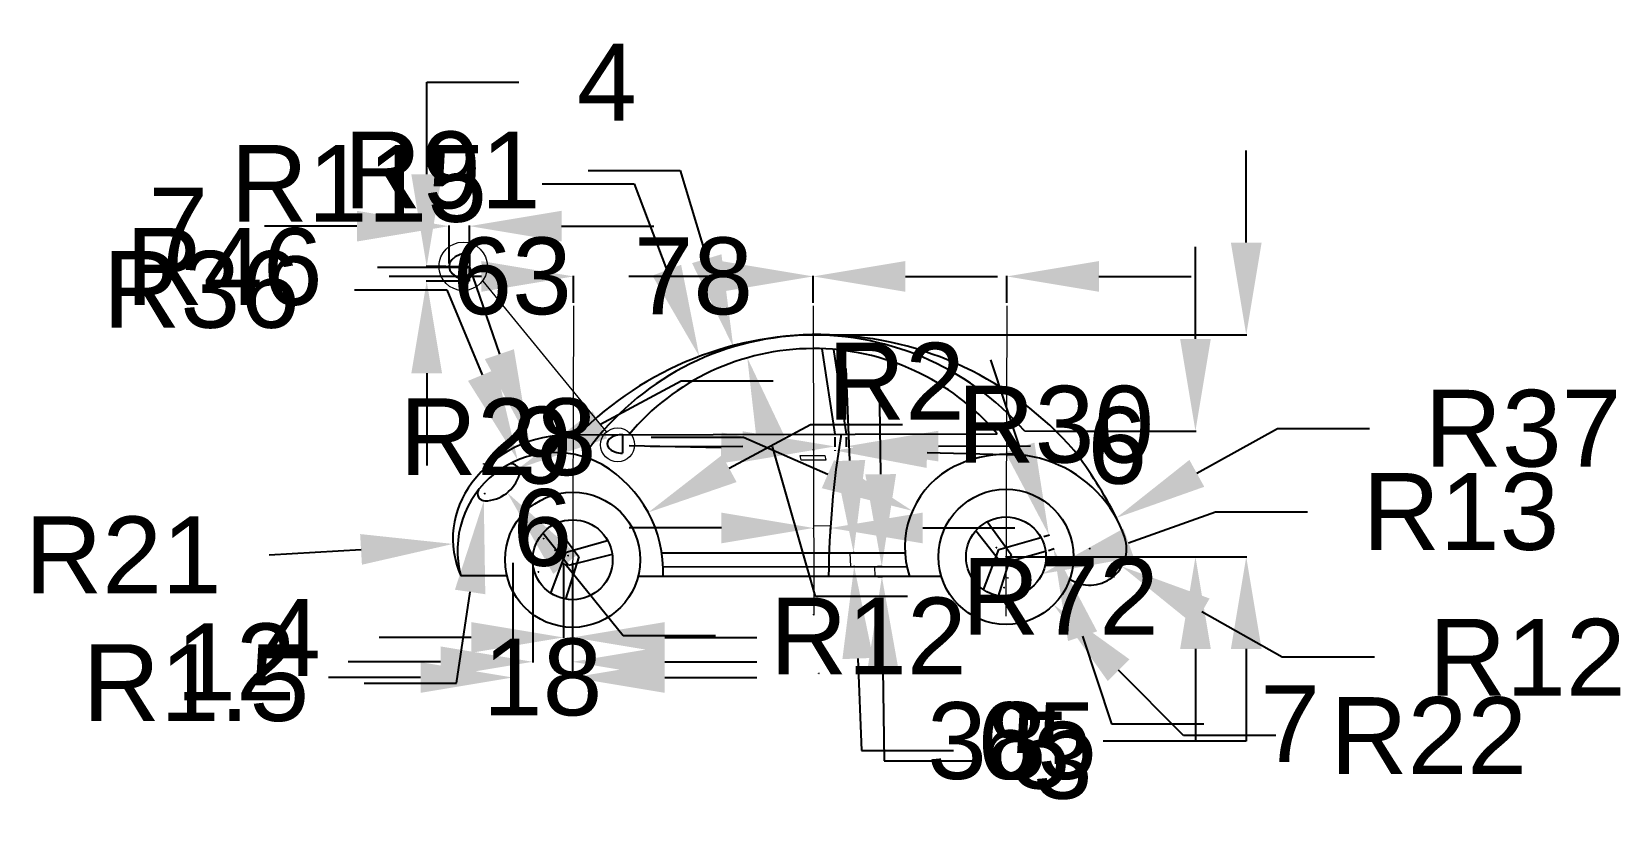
# Model space of a CAD drawing. Header units: millimetres. Extents: x -2117 to 13440, y -1591 to 7255.
# Drawn here: x -2117 to -1600, y -459 to -205 of the extents above; entities that cross this region are included whole.
import ezdxf

# ---------------------------------------------------------------- set-up
doc = ezdxf.new("R2010")
doc.units = ezdxf.units.MM
doc.header["$LTSCALE"] = 90
doc.header["$MEASUREMENT"] = 0
doc.linetypes.add('CENTER', pattern=[2, 1.25, -0.25, 0.25, -0.25])
doc.styles.get("Standard").update_dxf_attribs({"font": 'arial.ttf'})
doc.dimstyles.get("Standard").update_dxf_attribs({"dimtxt": 25, "dimasz": 30, "dimexe": 0.18, "dimexo": 1, "dimgap": 20, "dimtad": 0, "dimtoh": 1, "dimdec": 3, "dimdsep": 46, "dimtxsty": 'Standard', "dimcen": 0.09, "dimadec": 0, "dimazin": 0, "dimtfac": 1, "dimtdec": 3, "dimtofl": 0, "dimtmove": 0, "dimatfit": 3, "dimfxl": 1, "dimtolj": 1, "dimtzin": 0, "dimarcsym": 0})

# ---------------------------------------------------------------- blocks, each defined once
blk = doc.blocks.new('*D2')
at = {"color": 0, "lineweight": -2, "ltscale": 5, "transparency": 16777216}
for p, q in [((-1863.44, -332.88), (-1889.83, -347.16)), ((-1833.44, -332.88), (-1863.44, -332.88)), ((-1951.98, -380.74), (-1951.8, -380.74)), ((-1951.89, -380.83), (-1951.89, -380.65))]:
    blk.add_line(p, q, dxfattribs=at)
at = {"color": 0, "ltscale": 5, "transparency": 16777216}
blk.add_solid([(-1892.21, -342.76), (-1887.45, -351.55), (-1916.21, -361.44)], dxfattribs=at)
at = {"layer": 'Defpoints', "color": 0, "ltscale": 5, "transparency": 16777216}
for p in [(-1916.21, -361.44), (-1951.89, -380.74)]:
    blk.add_point(p, dxfattribs=at)
at = {"color": 0, "ltscale": 5, "transparency": 16777216, "insert": (-1783.62, -332.88), "char_height": 25, "attachment_point": 5}
blk.add_mtext('\\A1;R30', dxfattribs=at)
blk = doc.blocks.new('*D3')
at = {"color": 0, "lineweight": -2, "ltscale": 5, "transparency": 16777216}
for p, q in [((-2011.79, -289), (-1981.79, -289)), ((-1981.79, -289), (-1970.25, -316.69)), ((-1946.57, -373.74), (-1946.39, -373.74)), ((-1946.48, -373.83), (-1946.48, -373.65))]:
    blk.add_line(p, q, dxfattribs=at)
at = {"color": 0, "ltscale": 5, "transparency": 16777216}
blk.add_solid([(-1965.63, -314.77), (-1974.87, -318.61), (-1958.71, -344.38)], dxfattribs=at)
at = {"layer": 'Defpoints', "color": 0, "ltscale": 5, "transparency": 16777216}
for p in [(-1958.71, -344.38), (-1946.48, -373.74)]:
    blk.add_point(p, dxfattribs=at)
at = {"color": 0, "ltscale": 5, "transparency": 16777216, "insert": (-2061.65, -289), "char_height": 25, "attachment_point": 5}
blk.add_mtext('\\A1;R36', dxfattribs=at)
blk = doc.blocks.new('*D4')
at = {"color": 0, "lineweight": -2, "ltscale": 5, "transparency": 16777216}
for p, q in [((-1861.81, -388.74), (-1875.73, -339.94)), ((-1831.81, -388.74), (-1861.81, -388.74))]:
    blk.add_line(p, q, dxfattribs=at)
at = {"color": 0, "ltscale": 5, "transparency": 16777216}
blk.add_solid([(-1870.93, -338.57), (-1880.54, -341.32), (-1883.97, -311.1)], dxfattribs=at)
at = {"layer": 'Defpoints', "color": 0, "ltscale": 5, "transparency": 16777216}
for p in [(-1883.97, -311.1), (-1862.45, -386.48)]:
    blk.add_point(p, dxfattribs=at)
at = {"color": 0, "ltscale": 5, "transparency": 16777216, "insert": (-1782.07, -388.74), "char_height": 25, "attachment_point": 5}
blk.add_mtext('\\A1;R72', dxfattribs=at)
blk = doc.blocks.new('*D5')
at = {"color": 0, "lineweight": -2, "ltscale": 5, "transparency": 16777216}
for p, q in [((-1935.81, -250.11), (-1905.81, -250.11)), ((-1905.81, -250.11), (-1897.17, -278.84)), ((-1862.43, -394.64), (-1862.25, -394.64)), ((-1862.34, -394.73), (-1862.34, -394.55))]:
    blk.add_line(p, q, dxfattribs=at)
at = {"color": 0, "ltscale": 5, "transparency": 16777216}
blk.add_solid([(-1892.38, -277.4), (-1901.96, -280.28), (-1888.53, -307.56)], dxfattribs=at)
at = {"layer": 'Defpoints', "color": 0, "ltscale": 5, "transparency": 16777216}
for p in [(-1888.53, -307.56), (-1862.34, -394.64)]:
    blk.add_point(p, dxfattribs=at)
at = {"color": 0, "ltscale": 5, "transparency": 16777216, "insert": (-1983.27, -250.11), "char_height": 25, "attachment_point": 5}
blk.add_mtext('\\A1;R91', dxfattribs=at)
blk = doc.blocks.new('*D6')
at = {"color": 0, "lineweight": -2, "ltscale": 5, "transparency": 16777216}
for p, q in [((-1950.77, -254.51), (-1920.77, -254.51)), ((-1920.77, -254.51), (-1910.18, -282.58)), ((-1860.73, -413.8), (-1860.55, -413.8)), ((-1860.64, -413.89), (-1860.64, -413.71))]:
    blk.add_line(p, q, dxfattribs=at)
at = {"color": 0, "ltscale": 5, "transparency": 16777216}
blk.add_solid([(-1905.5, -280.81), (-1914.86, -284.34), (-1899.58, -310.64)], dxfattribs=at)
at = {"layer": 'Defpoints', "color": 0, "ltscale": 5, "transparency": 16777216}
for p in [(-1899.58, -310.64), (-1860.64, -413.8)]:
    blk.add_point(p, dxfattribs=at)
at = {"color": 0, "ltscale": 5, "transparency": 16777216, "insert": (-2010.45, -254.51), "char_height": 25, "attachment_point": 5}
blk.add_mtext('\\A1;R115', dxfattribs=at)
blk = doc.blocks.new('*D7')
at = {"color": 0, "lineweight": -2, "ltscale": 5, "transparency": 16777216}
for p, q in [((-1772.56, -373.14), (-1772.38, -373.14)), ((-1772.47, -373.23), (-1772.47, -373.05)), ((-1709.87, -408.57), (-1735.98, -393.79)), ((-1679.87, -408.57), (-1709.87, -408.57))]:
    blk.add_line(p, q, dxfattribs=at)
at = {"color": 0, "ltscale": 5, "transparency": 16777216}
blk.add_solid([(-1733.52, -389.44), (-1738.45, -398.14), (-1762.09, -379.01)], dxfattribs=at)
at = {"layer": 'Defpoints', "color": 0, "ltscale": 5, "transparency": 16777216}
for p in [(-1772.47, -373.14), (-1762.09, -379.01)]:
    blk.add_point(p, dxfattribs=at)
at = {"color": 0, "ltscale": 5, "transparency": 16777216, "insert": (-1630.13, -408.57), "char_height": 25, "attachment_point": 5}
blk.add_mtext('\\A1;R12', dxfattribs=at)
blk = doc.blocks.new('*D8')
at = {"color": 0, "lineweight": -2, "ltscale": 5, "transparency": 16777216}
for p, q in [((-1711.41, -334.19), (-1737.66, -348.71)), ((-1681.41, -334.19), (-1711.41, -334.19)), ((-1799.21, -382.7), (-1799.03, -382.7)), ((-1799.12, -382.79), (-1799.12, -382.61))]:
    blk.add_line(p, q, dxfattribs=at)
at = {"color": 0, "ltscale": 5, "transparency": 16777216}
blk.add_solid([(-1740.08, -344.33), (-1735.24, -353.08), (-1763.91, -363.23)], dxfattribs=at)
at = {"layer": 'Defpoints', "color": 0, "ltscale": 5, "transparency": 16777216}
for p in [(-1763.91, -363.23), (-1799.12, -382.7)]:
    blk.add_point(p, dxfattribs=at)
at = {"color": 0, "ltscale": 5, "transparency": 16777216, "insert": (-1631.54, -334.19), "char_height": 25, "attachment_point": 5}
blk.add_mtext('\\A1;R37', dxfattribs=at)
blk = doc.blocks.new('*D9')
at = {"color": 0, "lineweight": -2, "ltscale": 5, "transparency": 16777216}
for p, q in [((-1915.22, -336.97), (-1885.22, -336.97)), ((-1885.22, -336.97), (-1857.72, -348.95)), ((-1802.97, -372.83), (-1802.79, -372.83)), ((-1802.88, -372.92), (-1802.88, -372.74))]:
    blk.add_line(p, q, dxfattribs=at)
at = {"color": 0, "ltscale": 5, "transparency": 16777216}
blk.add_solid([(-1855.72, -344.37), (-1859.72, -353.53), (-1830.21, -360.93)], dxfattribs=at)
at = {"layer": 'Defpoints', "color": 0, "ltscale": 5, "transparency": 16777216}
for p in [(-1830.21, -360.93), (-1802.88, -372.83)]:
    blk.add_point(p, dxfattribs=at)
at = {"color": 0, "ltscale": 5, "transparency": 16777216, "insert": (-1965.12, -336.97), "char_height": 25, "attachment_point": 5}
blk.add_mtext('\\A1;R28', dxfattribs=at)
blk = doc.blocks.new('*D10')
at = {"color": 0, "lineweight": -2, "ltscale": 5, "transparency": 16777216}
for p, q in [((-2004.36, -281.54), (-1974.36, -281.54)), ((-1974.36, -281.54), (-1964.66, -309.92)), ((-1942.34, -375.45), (-1942.16, -375.45)), ((-1942.25, -375.54), (-1942.25, -375.36))]:
    blk.add_line(p, q, dxfattribs=at)
at = {"color": 0, "ltscale": 5, "transparency": 16777216}
blk.add_solid([(-1959.92, -308.3), (-1969.39, -311.54), (-1954.95, -338.31)], dxfattribs=at)
at = {"layer": 'Defpoints', "color": 0, "ltscale": 5, "transparency": 16777216}
for p in [(-1954.95, -338.31), (-1942.25, -375.45)]:
    blk.add_point(p, dxfattribs=at)
at = {"color": 0, "ltscale": 5, "transparency": 16777216, "insert": (-2054.22, -281.54), "char_height": 25, "attachment_point": 5}
blk.add_mtext('\\A1;R46', dxfattribs=at)
blk = doc.blocks.new('*D11')
at = {"color": 0, "lineweight": -2, "ltscale": 5, "transparency": 16777216}
for p, q in [((-1905.53, -318.7), (-1931.96, -332.9)), ((-1875.53, -318.7), (-1905.53, -318.7)), ((-1960.93, -348.43), (-1960.75, -348.43)), ((-1960.84, -348.52), (-1960.84, -348.34))]:
    blk.add_line(p, q, dxfattribs=at)
at = {"color": 0, "ltscale": 5, "transparency": 16777216}
blk.add_solid([(-1934.32, -328.5), (-1929.59, -337.31), (-1958.38, -347.11)], dxfattribs=at)
at = {"layer": 'Defpoints', "color": 0, "ltscale": 5, "transparency": 16777216}
for p in [(-1960.84, -348.43), (-1958.38, -347.11)]:
    blk.add_point(p, dxfattribs=at)
at = {"color": 0, "ltscale": 5, "transparency": 16777216, "insert": (-1835.5, -318.7), "char_height": 25, "attachment_point": 5}
blk.add_mtext('\\A1;R2', dxfattribs=at)
blk = doc.blocks.new('*D12')
at = {"color": 0, "lineweight": -2, "ltscale": 5, "transparency": 16777216}
for p, q in [((-1969.76, -345.63), (-1969.58, -345.63)), ((-1969.67, -345.72), (-1969.67, -345.54)), ((-1924.34, -401.64), (-1943.22, -378.32)), ((-1894.34, -401.64), (-1924.34, -401.64))]:
    blk.add_line(p, q, dxfattribs=at)
at = {"color": 0, "ltscale": 5, "transparency": 16777216}
blk.add_solid([(-1939.33, -375.17), (-1947.1, -381.46), (-1962.09, -355)], dxfattribs=at)
at = {"layer": 'Defpoints', "color": 0, "ltscale": 5, "transparency": 16777216}
for p in [(-1969.67, -345.63), (-1962.09, -355)]:
    blk.add_point(p, dxfattribs=at)
at = {"color": 0, "ltscale": 5, "transparency": 16777216, "insert": (-1844.6, -401.64), "char_height": 25, "attachment_point": 5}
blk.add_mtext('\\A1;R12', dxfattribs=at)
blk = doc.blocks.new('*D13')
at = {"color": 0, "lineweight": -2, "ltscale": 5, "transparency": 16777216}
for p, q in [((-1969.46, -355.27), (-1969.28, -355.27)), ((-1969.37, -355.36), (-1969.37, -355.18)), ((-1978.64, -416.99), (-1974.18, -387.32)), ((-2008.64, -416.99), (-1978.64, -416.99))]:
    blk.add_line(p, q, dxfattribs=at)
at = {"color": 0, "ltscale": 5, "transparency": 16777216}
blk.add_solid([(-1979.13, -386.58), (-1969.24, -388.06), (-1969.73, -357.65)], dxfattribs=at)
at = {"layer": 'Defpoints', "color": 0, "ltscale": 5, "transparency": 16777216}
for p in [(-1969.37, -355.27), (-1969.73, -357.65)]:
    blk.add_point(p, dxfattribs=at)
at = {"color": 0, "ltscale": 5, "transparency": 16777216, "insert": (-2063.45, -416.99), "char_height": 25, "attachment_point": 5}
blk.add_mtext('\\A1;R1.5', dxfattribs=at)
blk = doc.blocks.new('*D14')
at = {"color": 0, "lineweight": -2, "ltscale": 5, "transparency": 16777216}
for p, q in [((-1799.86, -375.88), (-1799.68, -375.88)), ((-1799.77, -375.97), (-1799.77, -375.79)), ((-1741.98, -434.06), (-1763.12, -412.77)), ((-1711.98, -434.06), (-1741.98, -434.06))]:
    blk.add_line(p, q, dxfattribs=at)
at = {"color": 0, "ltscale": 5, "transparency": 16777216}
blk.add_solid([(-1759.57, -409.25), (-1766.67, -416.3), (-1784.26, -391.49)], dxfattribs=at)
at = {"layer": 'Defpoints', "color": 0, "ltscale": 5, "transparency": 16777216}
for p in [(-1799.77, -375.88), (-1784.26, -391.49)]:
    blk.add_point(p, dxfattribs=at)
at = {"color": 0, "ltscale": 5, "transparency": 16777216, "insert": (-1662.24, -434.06), "char_height": 25, "attachment_point": 5}
blk.add_mtext('\\A1;R22', dxfattribs=at)
blk = doc.blocks.new('*D15')
at = {"color": 0, "lineweight": -2, "ltscale": 5, "transparency": 16777216}
for p, q in [((-1731.61, -361.3), (-1759.86, -371.39)), ((-1701.61, -361.3), (-1731.61, -361.3)), ((-1800.44, -385.85), (-1800.26, -385.85)), ((-1800.35, -385.94), (-1800.35, -385.76))]:
    blk.add_line(p, q, dxfattribs=at)
at = {"color": 0, "ltscale": 5, "transparency": 16777216}
blk.add_solid([(-1761.54, -366.68), (-1758.18, -376.1), (-1788.11, -381.48)], dxfattribs=at)
at = {"layer": 'Defpoints', "color": 0, "ltscale": 5, "transparency": 16777216}
for p in [(-1788.11, -381.48), (-1800.35, -385.85)]:
    blk.add_point(p, dxfattribs=at)
at = {"color": 0, "ltscale": 5, "transparency": 16777216, "insert": (-1651.74, -361.3), "char_height": 25, "attachment_point": 5}
blk.add_mtext('\\A1;R13', dxfattribs=at)
blk = doc.blocks.new('*D16')
at = {"color": 0, "lineweight": -2, "transparency": 16777216}
for p, q in [((-1892.53, -284.6), (-1922.53, -284.6)), ((-1862.53, -293.16), (-1862.53, -284.42)), ((-1799.53, -293.16), (-1799.53, -284.42)), ((-1769.53, -284.6), (-1739.53, -284.6))]:
    blk.add_line(p, q, dxfattribs=at)
at = {"color": 0, "transparency": 16777216}
for points in [[(-1892.53, -279.6), (-1892.53, -289.6), (-1862.53, -284.6)], [(-1769.53, -279.6), (-1769.53, -289.6), (-1799.53, -284.6)]]:
    blk.add_solid(points, dxfattribs=at)
at = {"layer": 'Defpoints', "color": 0, "transparency": 16777216}
for p in [(-1862.53, -284.6), (-1862.53, -294.16), (-1799.53, -294.16)]:
    blk.add_point(p, dxfattribs=at)
at = {"color": 0, "transparency": 16777216, "insert": (-1960.5, -284.6), "char_height": 25, "attachment_point": 5}
blk.add_mtext('\\A1;63', dxfattribs=at)
blk = doc.blocks.new('*D17')
at = {"color": 0, "linetype": 'ByBlock', "lineweight": -2, "transparency": 16777216}
for p, q in [((-1970.53, -284.6), (-2000.53, -284.6)), ((-1940.53, -293.16), (-1940.53, -284.42)), ((-1862.53, -293.16), (-1862.53, -284.42)), ((-1832.53, -284.6), (-1802.53, -284.6))]:
    blk.add_line(p, q, dxfattribs=at)
at = {"color": 0, "linetype": 'ByBlock', "transparency": 16777216}
for points in [[(-1970.53, -279.6), (-1970.53, -289.6), (-1940.53, -284.6)], [(-1832.53, -279.6), (-1832.53, -289.6), (-1862.53, -284.6)]]:
    blk.add_solid(points, dxfattribs=at)
at = {"layer": 'Defpoints', "color": 0, "linetype": 'ByBlock', "transparency": 16777216}
for p in [(-1940.53, -284.6), (-1940.53, -294.16), (-1862.53, -294.16)]:
    blk.add_point(p, dxfattribs=at)
at = {"color": 0, "linetype": 'ByBlock', "transparency": 16777216, "insert": (-1901.53, -284.6), "char_height": 25, "attachment_point": 5}
blk.add_mtext('\\A1;78', dxfattribs=at)
blk = doc.blocks.new('*D18')
at = {"color": 0, "linetype": 'ByBlock', "lineweight": -2, "transparency": 16777216}
for p, q in [((-1738.11, -304.93), (-1738.11, -274.93)), ((-1761.14, -334.93), (-1737.93, -334.93)), ((-1770.78, -375.88), (-1737.93, -375.88)), ((-1738.11, -405.88), (-1738.11, -435.88)), ((-1738.11, -435.88), (-1768.11, -435.88))]:
    blk.add_line(p, q, dxfattribs=at)
at = {"color": 0, "linetype": 'ByBlock', "transparency": 16777216}
for points in [[(-1743.11, -304.93), (-1733.11, -304.93), (-1738.11, -334.93)], [(-1743.11, -405.88), (-1733.11, -405.88), (-1738.11, -375.88)]]:
    blk.add_solid(points, dxfattribs=at)
at = {"layer": 'Defpoints', "color": 0, "linetype": 'ByBlock', "transparency": 16777216}
for p in [(-1762.14, -334.93), (-1771.78, -375.88), (-1738.11, -375.88)]:
    blk.add_point(p, dxfattribs=at)
at = {"color": 0, "linetype": 'ByBlock', "transparency": 16777216, "insert": (-1806.03, -435.88), "char_height": 25, "attachment_point": 5}
blk.add_mtext('\\A1;38', dxfattribs=at)
blk = doc.blocks.new('*D19')
at = {"color": 0, "linetype": 'ByBlock', "lineweight": -2, "transparency": 16777216}
for p, q in [((-1721.58, -273.59), (-1721.58, -243.59)), ((-1808.87, -303.59), (-1721.4, -303.59)), ((-1770.78, -375.88), (-1721.4, -375.88)), ((-1721.58, -405.88), (-1721.58, -435.88)), ((-1721.58, -435.88), (-1751.58, -435.88))]:
    blk.add_line(p, q, dxfattribs=at)
at = {"color": 0, "linetype": 'ByBlock', "transparency": 16777216}
for points in [[(-1726.58, -273.59), (-1716.58, -273.59), (-1721.58, -303.59)], [(-1726.58, -405.88), (-1716.58, -405.88), (-1721.58, -375.88)]]:
    blk.add_solid(points, dxfattribs=at)
at = {"layer": 'Defpoints', "color": 0, "linetype": 'ByBlock', "transparency": 16777216}
for p in [(-1809.87, -303.59), (-1771.78, -375.88), (-1721.58, -375.88)]:
    blk.add_point(p, dxfattribs=at)
at = {"color": 0, "linetype": 'ByBlock', "transparency": 16777216, "insert": (-1789.65, -435.88), "char_height": 25, "attachment_point": 5}
blk.add_mtext('\\A1;65', dxfattribs=at)
blk = doc.blocks.new('*D20')
at = {"color": 0, "linetype": 'ByBlock', "lineweight": -2, "transparency": 16777216}
for p, q in [((-1950.33, -369.93), (-1950.15, -369.93)), ((-1950.24, -370.02), (-1950.24, -369.84)), ((-2039.63, -375.23), (-2009.69, -373.46))]:
    blk.add_line(p, q, dxfattribs=at)
at = {"color": 0, "linetype": 'ByBlock', "transparency": 16777216}
blk.add_solid([(-2009.98, -368.47), (-2009.39, -378.45), (-1979.74, -371.68)], dxfattribs=at)
at = {"layer": 'Defpoints', "color": 0, "linetype": 'ByBlock', "transparency": 16777216}
for p in [(-1979.74, -371.68), (-1950.24, -369.93)]:
    blk.add_point(p, dxfattribs=at)
at = {"color": 0, "linetype": 'ByBlock', "transparency": 16777216, "insert": (-2087.09, -375.23), "char_height": 25, "attachment_point": 5}
blk.add_mtext('\\A1;R21', dxfattribs=at)
blk = doc.blocks.new('*D21')
at = {"color": 0, "linetype": 'CENTER', "lineweight": -2, "transparency": 16777216}
for p, q in [((-1850.57, -344.54), (-1851.75, -314.56)), ((-1849.55, -374.52), (-1849.2, -374.51)), ((-1849.37, -379.01), (-1849.02, -378.99)), ((-1848.02, -408.98), (-1846.84, -438.96)), ((-1846.84, -438.96), (-1816.84, -438.96))]:
    blk.add_line(p, q, dxfattribs=at)
at = {"color": 0, "linetype": 'CENTER', "transparency": 16777216}
for points in [[(-1845.57, -344.34), (-1855.56, -344.73), (-1849.38, -374.51)], [(-1843.02, -408.78), (-1853.02, -409.18), (-1849.2, -379)]]:
    blk.add_solid(points, dxfattribs=at)
at = {"layer": 'Defpoints', "color": 0, "linetype": 'CENTER', "transparency": 16777216}
for p in [(-1850.55, -374.56), (-1850.37, -379.05), (-1849.2, -379)]:
    blk.add_point(p, dxfattribs=at)
at = {"color": 0, "linetype": 'CENTER', "lineweight": 0, "transparency": 16777216, "insert": (-1788.55, -438.96), "char_height": 25, "attachment_point": 5}
blk.add_mtext('\\A1;5', dxfattribs=at)
blk = doc.blocks.new('*D22')
at = {"color": 0, "linetype": 'CENTER', "lineweight": -2, "transparency": 16777216}
for p, q in [((-1840.55, -349.01), (-1840.9, -319.01)), ((-1841.54, -379.02), (-1840.02, -379)), ((-1841.51, -382.31), (-1839.99, -382.29)), ((-1839.82, -412.29), (-1839.47, -442.29)), ((-1839.47, -442.29), (-1809.47, -442.29))]:
    blk.add_line(p, q, dxfattribs=at)
at = {"color": 0, "linetype": 'CENTER', "transparency": 16777216}
for points in [[(-1835.55, -348.95), (-1845.55, -349.07), (-1840.2, -379.01)], [(-1834.82, -412.23), (-1844.82, -412.35), (-1840.17, -382.29)]]:
    blk.add_solid(points, dxfattribs=at)
at = {"layer": 'Defpoints', "color": 0, "linetype": 'CENTER', "transparency": 16777216}
for p in [(-1842.54, -379.03), (-1842.51, -382.32), (-1840.17, -382.29)]:
    blk.add_point(p, dxfattribs=at)
at = {"color": 0, "linetype": 'CENTER', "lineweight": 0, "transparency": 16777216, "insert": (-1781.29, -442.29), "char_height": 25, "attachment_point": 5}
blk.add_mtext('\\A1;3', dxfattribs=at)
blk = doc.blocks.new('*D23')
at = {"color": 0, "linetype": 'ByBlock', "lineweight": -2, "transparency": 16777216}
for p, q in [((-1885.44, -340.02), (-1915.44, -340.1)), ((-1855.45, -336.96), (-1855.44, -340.12)), ((-1851.78, -336.95), (-1851.77, -340.11)), ((-1821.77, -339.84), (-1791.77, -339.76))]:
    blk.add_line(p, q, dxfattribs=at)
at = {"color": 0, "linetype": 'ByBlock', "transparency": 16777216}
for points in [[(-1885.46, -335.02), (-1885.43, -345.02), (-1855.44, -339.94)], [(-1821.79, -334.84), (-1821.76, -344.84), (-1851.77, -339.93)]]:
    blk.add_solid(points, dxfattribs=at)
at = {"layer": 'Defpoints', "color": 0, "linetype": 'ByBlock', "transparency": 16777216}
for p in [(-1855.45, -335.96), (-1851.78, -335.95), (-1851.77, -339.93)]:
    blk.add_point(p, dxfattribs=at)
at = {"color": 0, "linetype": 'ByBlock', "lineweight": 0, "transparency": 16777216, "insert": (-1763.52, -339.76), "char_height": 25, "attachment_point": 5}
blk.add_mtext('\\A1;6', dxfattribs=at)
blk = doc.blocks.new('*D24')
at = {"color": 0, "linetype": 'ByBlock', "lineweight": -2, "transparency": 16777216}
for p, q in [((-1892.47, -340.4), (-1922.46, -339.71)), ((-1862.47, -340.95), (-1862.48, -341.27)), ((-1855.47, -341.11), (-1855.47, -341.43)), ((-1825.48, -341.94), (-1795.49, -342.63))]:
    blk.add_line(p, q, dxfattribs=at)
at = {"color": 0, "linetype": 'ByBlock', "transparency": 16777216}
for points in [[(-1892.35, -335.4), (-1892.58, -345.4), (-1862.48, -341.09)], [(-1825.36, -336.94), (-1825.59, -346.94), (-1855.47, -341.25)]]:
    blk.add_solid(points, dxfattribs=at)
at = {"layer": 'Defpoints', "color": 0, "linetype": 'ByBlock', "transparency": 16777216}
for p in [(-1862.48, -341.09), (-1862.45, -339.95), (-1855.44, -340.12)]:
    blk.add_point(p, dxfattribs=at)
at = {"color": 0, "linetype": 'ByBlock', "lineweight": 0, "transparency": 16777216, "insert": (-1950.68, -339.71), "char_height": 25, "attachment_point": 5}
blk.add_mtext('\\A1;9', dxfattribs=at)
blk = doc.blocks.new('*D25')
at = {"color": 0, "lineweight": -2, "transparency": 16777216}
for p, q in [((-1943.83, -377.84), (-1943.83, -402.3)), ((-1940.82, -377.84), (-1940.82, -402.3)), ((-1973.83, -402.12), (-2003.83, -402.12)), ((-1910.82, -402.12), (-1880.82, -402.12))]:
    blk.add_line(p, q, dxfattribs=at)
at = {"color": 0, "transparency": 16777216}
for points in [[(-1973.83, -397.12), (-1973.83, -407.12), (-1943.83, -402.12)], [(-1910.82, -397.12), (-1910.82, -407.12), (-1940.82, -402.12)]]:
    blk.add_solid(points, dxfattribs=at)
at = {"layer": 'Defpoints', "color": 0, "transparency": 16777216}
for p in [(-1943.83, -376.84), (-1940.82, -376.84), (-1943.83, -402.12)]:
    blk.add_point(p, dxfattribs=at)
at = {"color": 0, "transparency": 16777216, "insert": (-2032.48, -402.12), "char_height": 25, "attachment_point": 5}
blk.add_mtext('\\A1;4', dxfattribs=at)
blk = doc.blocks.new('*D26')
at = {"color": 0, "lineweight": -2, "transparency": 16777216}
for p, q in [((-1953.82, -377.84), (-1953.82, -410.23)), ((-1940.82, -377.84), (-1940.82, -410.23)), ((-1983.82, -410.05), (-2013.82, -410.05)), ((-1910.82, -410.05), (-1880.82, -410.05))]:
    blk.add_line(p, q, dxfattribs=at)
at = {"color": 0, "transparency": 16777216}
for points in [[(-1983.82, -405.05), (-1983.82, -415.05), (-1953.82, -410.05)], [(-1910.82, -405.05), (-1910.82, -415.05), (-1940.82, -410.05)]]:
    blk.add_solid(points, dxfattribs=at)
at = {"layer": 'Defpoints', "color": 0, "transparency": 16777216}
for p in [(-1953.82, -376.84), (-1940.82, -376.84), (-1953.82, -410.05)]:
    blk.add_point(p, dxfattribs=at)
at = {"color": 0, "transparency": 16777216, "insert": (-2050.43, -410.05), "char_height": 25, "attachment_point": 5}
blk.add_mtext('\\A1;12', dxfattribs=at)
blk = doc.blocks.new('*D27')
at = {"color": 0, "lineweight": -2, "transparency": 16777216}
for p, q in [((-1960.31, -377.84), (-1960.31, -415.34)), ((-1940.82, -377.84), (-1940.82, -415.34)), ((-1990.31, -415.16), (-2020.31, -415.16)), ((-1910.82, -415.16), (-1880.82, -415.16))]:
    blk.add_line(p, q, dxfattribs=at)
at = {"color": 0, "transparency": 16777216}
for points in [[(-1990.31, -410.16), (-1990.31, -420.16), (-1960.31, -415.16)], [(-1910.82, -410.16), (-1910.82, -420.16), (-1940.82, -415.16)]]:
    blk.add_solid(points, dxfattribs=at)
at = {"layer": 'Defpoints', "color": 0, "transparency": 16777216}
for p in [(-1960.31, -376.84), (-1940.82, -376.84), (-1960.31, -415.16)]:
    blk.add_point(p, dxfattribs=at)
at = {"color": 0, "transparency": 16777216, "insert": (-1950.57, -415.16), "char_height": 25, "attachment_point": 5}
blk.add_mtext('\\A1;18', dxfattribs=at)
blk = doc.blocks.new('*D28')
at = {"color": 0, "linetype": 'ByBlock', "lineweight": -2, "transparency": 16777216}
for p, q in [((-1892.39, -366.49), (-1922.39, -366.49)), ((-1862.39, -366.82), (-1862.39, -366.67)), ((-1856.88, -366.94), (-1856.88, -366.67)), ((-1826.88, -366.49), (-1796.88, -366.49))]:
    blk.add_line(p, q, dxfattribs=at)
at = {"color": 0, "linetype": 'ByBlock', "transparency": 16777216}
for points in [[(-1892.39, -361.49), (-1892.39, -371.49), (-1862.39, -366.49)], [(-1826.88, -361.49), (-1826.88, -371.49), (-1856.88, -366.49)]]:
    blk.add_solid(points, dxfattribs=at)
at = {"layer": 'Defpoints', "color": 0, "linetype": 'ByBlock', "transparency": 16777216}
for p in [(-1862.39, -365.82), (-1862.39, -366.49), (-1856.88, -365.94)]:
    blk.add_point(p, dxfattribs=at)
at = {"color": 0, "linetype": 'ByBlock', "lineweight": 0, "transparency": 16777216, "insert": (-1950.64, -366.49), "char_height": 25, "attachment_point": 5}
blk.add_mtext('\\A1;6', dxfattribs=at)
blk = doc.blocks.new('*D29')
at = {"color": 0, "linetype": 'ByBlock', "lineweight": -2, "transparency": 16777216}
for p, q in [((-1795.26, -340.27), (-1804.72, -311.8)), ((-1787.44, -369.29), (-1785.64, -368.69)), ((-1785.94, -373.79), (-1784.14, -373.19)), ((-1774.85, -401.72), (-1765.4, -430.19)), ((-1765.4, -430.19), (-1735.4, -430.19))]:
    blk.add_line(p, q, dxfattribs=at)
at = {"color": 0, "linetype": 'ByBlock', "transparency": 16777216}
for points in [[(-1790.52, -338.7), (-1800.01, -341.85), (-1785.81, -368.74)], [(-1770.11, -400.14), (-1779.6, -403.29), (-1784.31, -373.25)]]:
    blk.add_solid(points, dxfattribs=at)
at = {"layer": 'Defpoints', "color": 0, "linetype": 'ByBlock', "transparency": 16777216}
for p in [(-1788.38, -369.6), (-1786.89, -374.1), (-1784.31, -373.25)]:
    blk.add_point(p, dxfattribs=at)
at = {"color": 0, "linetype": 'ByBlock', "lineweight": 0, "transparency": 16777216, "insert": (-1707.31, -430.19), "char_height": 25, "attachment_point": 5}
blk.add_mtext('\\A1;7', dxfattribs=at)
blk = doc.blocks.new('*D30')
at = {"color": 0, "linetype": 'ByBlock', "lineweight": -2, "transparency": 16777216}
for p, q in [((-2011.05, -268.24), (-2041.05, -268.24)), ((-1981.05, -280.37), (-1981.05, -268.06)), ((-1974.41, -280.37), (-1974.41, -268.06)), ((-1944.41, -268.24), (-1914.41, -268.24))]:
    blk.add_line(p, q, dxfattribs=at)
at = {"color": 0, "linetype": 'ByBlock', "transparency": 16777216}
for points in [[(-2011.05, -263.24), (-2011.05, -273.24), (-1981.05, -268.24)], [(-1944.41, -263.24), (-1944.41, -273.24), (-1974.41, -268.24)]]:
    blk.add_solid(points, dxfattribs=at)
at = {"layer": 'Defpoints', "color": 0, "linetype": 'ByBlock', "transparency": 16777216}
for p in [(-1981.05, -268.24), (-1981.05, -281.37), (-1974.41, -281.37)]:
    blk.add_point(p, dxfattribs=at)
at = {"color": 0, "linetype": 'ByBlock', "lineweight": 0, "transparency": 16777216, "insert": (-2069.14, -268.24), "char_height": 25, "attachment_point": 5}
blk.add_mtext('\\A1;7', dxfattribs=at)
blk = doc.blocks.new('*D31')
at = {"color": 0, "linetype": 'ByBlock', "lineweight": -2, "transparency": 16777216}
for p, q in [((-1988.32, -251.37), (-1988.32, -221.37)), ((-1988.32, -221.37), (-1958.32, -221.37)), ((-1982.05, -281.37), (-1988.5, -281.37)), ((-1975.48, -286.15), (-1988.5, -286.15)), ((-1988.32, -316.15), (-1988.32, -346.15))]:
    blk.add_line(p, q, dxfattribs=at)
at = {"color": 0, "linetype": 'ByBlock', "transparency": 16777216}
for points in [[(-1993.32, -251.37), (-1983.32, -251.37), (-1988.32, -281.37)], [(-1993.32, -316.15), (-1983.32, -316.15), (-1988.32, -286.15)]]:
    blk.add_solid(points, dxfattribs=at)
at = {"layer": 'Defpoints', "color": 0, "linetype": 'ByBlock', "transparency": 16777216}
for p in [(-1988.32, -281.37), (-1981.05, -281.37), (-1974.48, -286.15)]:
    blk.add_point(p, dxfattribs=at)
at = {"color": 0, "linetype": 'ByBlock', "lineweight": 0, "transparency": 16777216, "insert": (-1929.68, -221.37), "char_height": 25, "attachment_point": 5}
blk.add_mtext('\\A1;4', dxfattribs=at)

msp = doc.modelspace()

# ---------------------------------------------------------------- linework, layer by layer
at = {"color": 55, "ltscale": 5, "true_color": 0x999b37}
for p, q in [((-1974.3469, -276.5964), (-1974.476, -286.1465)), ((-1859.7484, -308.1345), (-1855.4549, -335.9648)), ((-1855.9164, -308.3626), (-1851.7845, -335.9547)), ((-1941.2507, -336.2112), (-1802.6331, -335.8131)), ((-1793.7815, -334.9041), (-1783.5926, -334.9323)), ((-1924.5411, -336.1128), (-1924.5537, -342.1866)), ((-1911.7964, -374.6162), (-1832.645, -374.5407)), ((-1962.2211, -382.0307), (-1977.1736, -382.094)), ((-1820.7989, -382.3193), (-1919.5214, -382.3116)), ((-1911.369, -379.1624), (-1832.0462, -379.0141))]:
    msp.add_line(p, q, dxfattribs=at)
at = {"color": 8, "linetype": 'CENTER', "lineweight": 0}
for p, q in [((-1974.4115, -281.3714), (-1983.5466, -281.3714)), ((-1940.5263, -294.1585), (-1940.8242, -393.6204)), ((-1862.5263, -294.1585), (-1862.3352, -394.7255)), ((-1799.5263, -294.1585), (-1799.8242, -395.2074)), ((-1856.8839, -365.9383), (-1862.3892, -365.8203)), ((-1850.5464, -374.5594), (-1850.3692, -379.0479)), ((-1842.5434, -379.0338), (-1842.5054, -382.3177))]:
    msp.add_line(p, q, dxfattribs=at)
at = {"color": 8, "linetype": 'ByBlock', "lineweight": 0}
msp.add_line((-1970.0543, -286.179), (-1929.8227, -335.2571), dxfattribs=at)
at = {"color": 8, "linetype": 'ByBlock'}
for p, q in [((-1857.1791, -303.5942), (-1762.5645, -303.5942)), ((-1783.5927, -334.9323), (-1740.6828, -334.9323)), ((-1799.7672, -375.8814), (-1743.7853, -375.8814))]:
    msp.add_line(p, q, dxfattribs=at)
at = {"color": 55, "linetype": 'ByBlock', "lineweight": 0, "true_color": 0x999b37}
for p, q in [((-1855.4549, -335.9648), (-1851.7845, -335.9547)), ((-1940.8242, -376.8368), (-1940.8242, -376.8368)), ((-1940.8242, -376.8368), (-1940.8242, -376.8368)), ((-1940.8242, -376.8368), (-1940.8242, -376.8368)), ((-1940.8242, -376.8368), (-1940.8242, -376.8368)), ((-1940.8242, -376.8368), (-1940.8242, -376.8368)), ((-1940.8242, -376.8368), (-1940.8242, -376.8368)), ((-1940.8242, -376.8368), (-1940.8242, -376.8368)), ((-1940.8242, -376.8368), (-1940.8242, -376.8368)), ((-1940.8242, -376.8368), (-1940.8242, -376.8368))]:
    msp.add_line(p, q, dxfattribs=at)
msp.add_lwpolyline([(-1866.7773, -342.907), (-1858.7276, -342.907), (-1858.4059, -344.442), (-1866.4556, -344.442)], close=True, dxfattribs=at)
at = {"color": 55, "ltscale": 5, "true_color": 0x999b37}
for points in [[(-1946.6877, -365.2342), (-1938.8461, -375.8353)], [(-1805.8571, -364.3961), (-1798.0621, -375.1091)], [(-1942.1308, -378.6968), (-1950.5058, -368.1638)], [(-1942.9027, -374.365), (-1929.4299, -370.5759)], [(-1801.1502, -378.1174), (-1809.6176, -367.3979)], [(-1802.1168, -373.466), (-1788.3848, -369.6012)], [(-1947.921, -387.729), (-1942.9027, -374.365)], [(-1938.8461, -375.8353), (-1943.095, -389.6369)], [(-1927.9471, -375.0772), (-1942.1308, -378.6968)], [(-1807.0638, -386.6405), (-1802.1168, -373.466)], [(-1798.0621, -375.1091), (-1802.2804, -388.6361)], [(-1786.8894, -374.1031), (-1801.1502, -378.1174)]]:
    msp.add_lwpolyline(points, dxfattribs=at)
at = {"color": 8, "linetype": 'ByBlock', "lineweight": 0}
for centre, radius in [((-1976.4384, -281.3216), 7.8764), ((-1926.1727, -339.4197), 5.537)]:
    msp.add_circle(centre, radius, dxfattribs=at)
at = {"color": 55, "ltscale": 5, "true_color": 0x999b37}
for centre, radius in [((-1940.8242, -376.8368), 22), ((-1799.7672, -375.8814), 22), ((-1940.8242, -376.8368), 13), ((-1799.7672, -375.8814), 13)]:
    msp.add_circle(centre, radius, dxfattribs=at)
for centre, radius, start, end in [((-1969.2055, -300.1847), 24.1422, 102.296018, 109.978854), ((-1973.4129, -275.3845), 10.8144, 249.776774, 264.358127), ((-1860.6443, -413.7962), 110.2564, 41.125781, 135.272213), ((-1862.3352, -394.6355), 90.9255, 41.065931, 145.605491), ((-1862.4545, -386.4847), 78.3977, 40.266187, 140.062786), ((-1546.9922, -386.4629), 310.5701, 170.639857, 179.235052), ((-1942.2524, -375.4452), 39.2468, 88.537469, 143.025676), ((-1924.6976, -343.4528), 7.3417, 88.778846, 105.859956), ((-1946.482, -373.7447), 31.807, 61.2248, 195.218423), ((-1960.8352, -348.426), 2.7862, 345.14636, 104.825657), ((-1951.8856, -380.742), 40.5644, 357.781574, 59.292221), ((-1923.5626, -330.1677), 12.0597, 252.919138, 265.285846), ((-1799.1179, -382.6997), 40.2305, 18.957427, 118.99484), ((-1897.4977, -432.053), 150.3907, 27.367665, 37.127299), ((-1969.6694, -345.6319), 12.0494, 271.543879, 343.07216), ((-1802.8791, -372.833), 29.8147, 121.864997, 198.55095), ((-1950.2355, -369.9325), 29.5561, 142.255356, 204.297495), ((-1969.3728, -355.2743), 2.4027, 148.790509, 270.669439), ((-1772.4737, -373.1377), 11.9314, 236.866711, 17.095972)]:
    msp.add_arc(centre, radius, start, end, dxfattribs=at)
at = {"color": 55, "true_color": 0x999b37}
for points in [[(-1977.4543, -277.4955), (-1982.2764, -279.2808), (-1982.3272, -283.4305), (-1977.1512, -285.5322)], [(-1926.704, -336.3906), (-1930.3517, -337.3929), (-1930.5614, -340.4746), (-1927.1048, -341.6955)]]:
    msp.add_open_spline(points, degree=3, dxfattribs=at)

# ---------------------------------------------------------------- dimensions: what is measured, and where the dimension line sits
at = {"color": 8, "linetype": 'ByBlock', "lineweight": 0}
dim = msp.add_linear_dim(base=(-1988.3229, -281.3714), p1=(-1974.476, -286.1465), p2=(-1981.0524, -281.3714), angle=90, text='4', dimstyle='Standard', dxfattribs=at)
dim.commit()
dim.dimension.update_dxf_attribs({"geometry": '*D31', "text_midpoint": (-1929.6769, -221.3714)})
at = {"color": 8, "ltscale": 5}
for center, mpoint, text, picture, middle in [((-1862.3352, -394.6355), (-1888.5293, -307.5648), 'R91', '*D5', (-1983.27, -250.1085)), ((-1860.6443, -413.7962), (-1899.5834, -310.6447), 'R115', '*D6', (-2010.4478, -254.5112)), ((-1942.2524, -375.4452), (-1954.9499, -338.3091), 'R46', '*D10', (-2054.2218, -281.536)), ((-1946.482, -373.7447), (-1958.7135, -344.3836), 'R36', '*D3', (-2061.6468, -288.9975)), ((-1960.8352, -348.426), (-1958.381, -347.1069), 'R2', '*D11', (-1835.5021, -318.7012)), ((-1951.8856, -380.742), (-1916.2103, -361.4354), 'R30', '*D2', (-1783.6159, -332.8783)), ((-1799.1179, -382.6997), (-1763.9132, -363.2286), 'R37', '*D8', (-1631.54, -334.1893)), ((-1802.8791, -372.833), (-1830.2139, -360.9281), 'R28', '*D9', (-1965.1175, -336.9704)), ((-1969.6694, -345.6319), (-1962.0889, -354.9979), 'R12', '*D12', (-1844.6008, -401.6364)), ((-1969.3728, -355.2743), (-1969.7294, -357.6504), 'R1.5', '*D13', (-2063.4493, -416.9858)), ((-1772.4737, -373.1377), (-1762.0902, -379.015), 'R12', '*D7', (-1630.1337, -408.5702))]:
    dim = msp.add_radius_dim(center=center, mpoint=mpoint, text=text, dimstyle='Standard', dxfattribs=at)
    dim.commit()
    dim.dimension.update_dxf_attribs({"geometry": picture, "text_midpoint": middle})
at = {"color": 8, "linetype": 'ByBlock'}
for base, p1, text, picture, middle in [((-1721.5831, -375.8814), (-1809.8718, -303.5942), '65', '*D19', (-1789.651, -435.8814)), ((-1738.109, -375.8814), (-1762.1377, -334.9323), '38', '*D18', (-1806.0319, -435.8814))]:
    dim = msp.add_linear_dim(base=base, p1=p1, p2=(-1771.7762, -375.8814), angle=90, text=text, dimstyle='Standard', dxfattribs=at)
    dim.commit()
    dim.dimension.update_dxf_attribs({"geometry": picture, "text_midpoint": middle})
at = {"color": 8, "linetype": 'ByBlock', "lineweight": 0}
for base, p1, p2, text, picture, middle in [((-1981.0524, -268.2432), (-1974.4115, -281.3714), (-1981.0524, -281.3714), '7', '*D30', (-2069.1442, -268.2432)), ((-1862.3892, -366.4917), (-1856.8839, -365.9383), (-1862.3892, -365.8203), '6', '*D28', (-1950.643, -366.4917))]:
    dim = msp.add_linear_dim(base=base, p1=p1, p2=p2, text=text, dimstyle='Standard', dxfattribs=at)
    dim.commit()
    dim.dimension.update_dxf_attribs({"geometry": picture, "text_midpoint": middle})
at = {"color": 8, "linetype": 'ByBlock'}
dim = msp.add_linear_dim(base=(-1940.5263, -284.5979), p1=(-1862.5263, -294.1585), p2=(-1940.5263, -294.1585), dimstyle='Standard', dxfattribs=at)
dim.commit()
dim.dimension.update_dxf_attribs({"geometry": '*D17', "text_midpoint": (-1901.5263, -284.5979)})
at = {"color": 8}
dim = msp.add_linear_dim(base=(-1862.5263, -284.5979), p1=(-1799.5263, -294.1585), p2=(-1862.5263, -294.1585), dimstyle='Standard', dxfattribs=at)
dim.commit()
dim.dimension.update_dxf_attribs({"geometry": '*D16', "text_midpoint": (-1960.5004, -284.5979)})
at = {"color": 8, "ltscale": 5}
dim = msp.add_radius_dim(center=(-1862.4545, -386.4847), mpoint=(-1883.9668, -311.0962), text='R72', dimstyle='Standard', dxfattribs=at)
dim.commit()
dim.dimension.update_dxf_attribs({"geometry": '*D4', "text_midpoint": (-1782.0708, -388.7378), "dimtype": 164})
at = {"color": 8, "linetype": 'CENTER', "lineweight": 0}
for p1, p2, distance, text, picture, middle in [((-1850.5464, -374.5594), (-1850.3692, -379.0479), 1.166, '5', '*D21', (-1788.5485, -438.9551)), ((-1842.5434, -379.0338), (-1842.5054, -382.3177), 2.3394, '3', '*D22', (-1781.2863, -442.2866))]:
    dim = msp.add_aligned_dim(p1=p1, p2=p2, distance=distance, text=text, dimstyle='Standard', dxfattribs=at)
    dim.commit()
    dim.dimension.update_dxf_attribs({"geometry": picture, "text_midpoint": middle})
at = {"color": 8, "linetype": 'ByBlock', "lineweight": 0}
for p1, p2, distance, text, picture, middle in [((-1788.3848, -369.6012), (-1786.8894, -374.1031), 2.7162, '7', '*D29', (-1707.3056, -430.1876)), ((-1855.4434, -340.1153), (-1862.4497, -339.9546), 1.1359, '9', '*D24', (-1950.6796, -339.7143)), ((-1855.4549, -335.9648), (-1851.7845, -335.9547), -3.9704, '6', '*D23', (-1763.52, -339.7599))]:
    dim = msp.add_aligned_dim(p1=p1, p2=p2, distance=distance, text=text, dimstyle='Standard', dxfattribs=at)
    dim.commit()
    dim.dimension.update_dxf_attribs({"geometry": picture, "text_midpoint": middle})
at = {"color": 8, "ltscale": 5}
for center, mpoint, picture, middle in [((-1800.3544, -385.8517), (-1788.1117, -381.4795), '*D15', (-1651.7382, -361.3003)), ((-1799.7672, -375.8814), (-1784.2632, -391.4899), '*D14', (-1662.2389, -434.0587))]:
    dim = msp.add_radius_dim(center=center, mpoint=mpoint, dimstyle='Standard', dxfattribs=at)
    dim.commit()
    dim.dimension.update_dxf_attribs({"geometry": picture, "text_midpoint": middle})
at = {"color": 8, "linetype": 'ByBlock'}
dim = msp.add_radius_dim(center=(-1950.2355, -369.9325), mpoint=(-1979.7398, -371.6812), text='R21', dimstyle='Standard', dxfattribs=at)
dim.commit()
dim.dimension.update_dxf_attribs({"geometry": '*D20', "text_midpoint": (-2087.0904, -375.2313)})
at = {"color": 8}
for base, p2, text, picture, middle in [((-1953.8242, -410.0453), (-1953.8242, -376.8368), '12', '*D26', (-2050.4254, -410.0453)), ((-1943.8308, -402.1213), (-1943.8308, -376.8368), '4', '*D25', (-2032.4768, -402.1213))]:
    dim = msp.add_linear_dim(base=base, p1=(-1940.8242, -376.8368), p2=p2, text=text, dimstyle='Standard', dxfattribs=at)
    dim.commit()
    dim.dimension.update_dxf_attribs({"geometry": picture, "text_midpoint": middle})
dim = msp.add_linear_dim(base=(-1960.3119, -415.1572), p1=(-1940.8242, -376.8368), p2=(-1960.3119, -376.8368), text='18', dimstyle='Standard', dxfattribs=at)
dim.commit()
dim.dimension.update_dxf_attribs({"geometry": '*D27', "text_midpoint": (-1950.568, -415.1572), "dimtype": 160})

doc.saveas('drawing.dxf')
